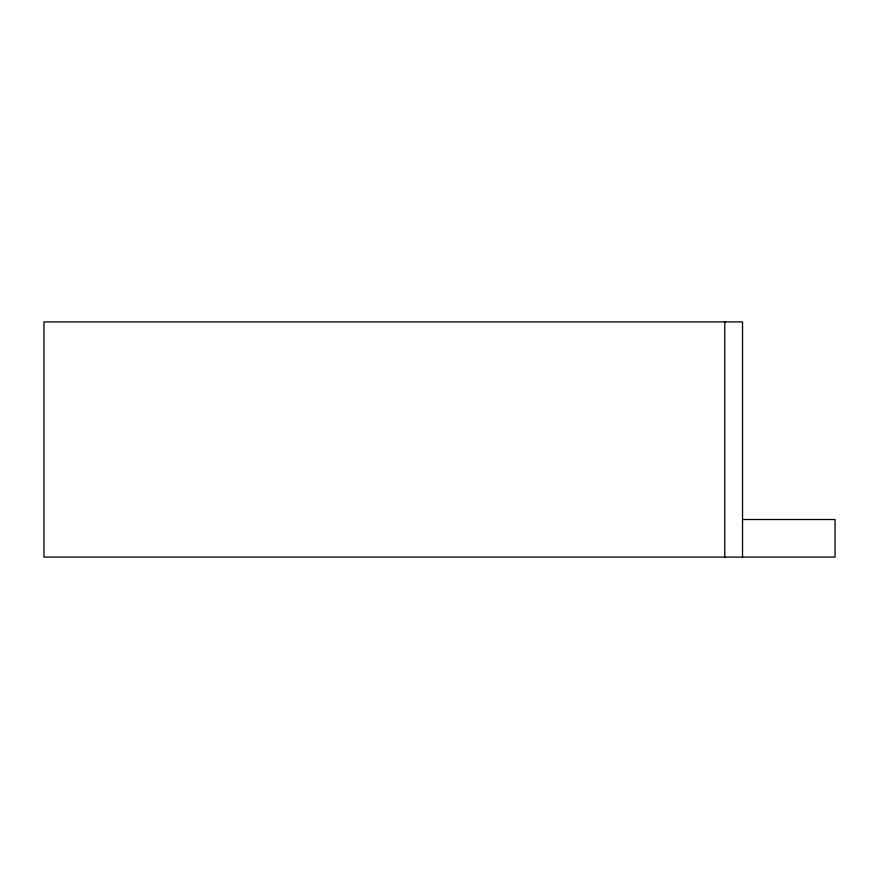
<?xml version="1.0" encoding="UTF-8"?>
<svg xmlns="http://www.w3.org/2000/svg" width="879" height="879" viewBox="0 0 879 879"><rect width="100%" height="100%" fill="white"/><g stroke="black" fill="none" stroke-linecap="round" stroke-linejoin="round"><path stroke-width="1.32" d="M742.524 519.522L835.05 519.522L835.05 557.088L43.95 557.088L43.95 321.912L742.524 321.912L742.524 557.088M724.79 321.912L724.79 557.088"/></g></svg>
